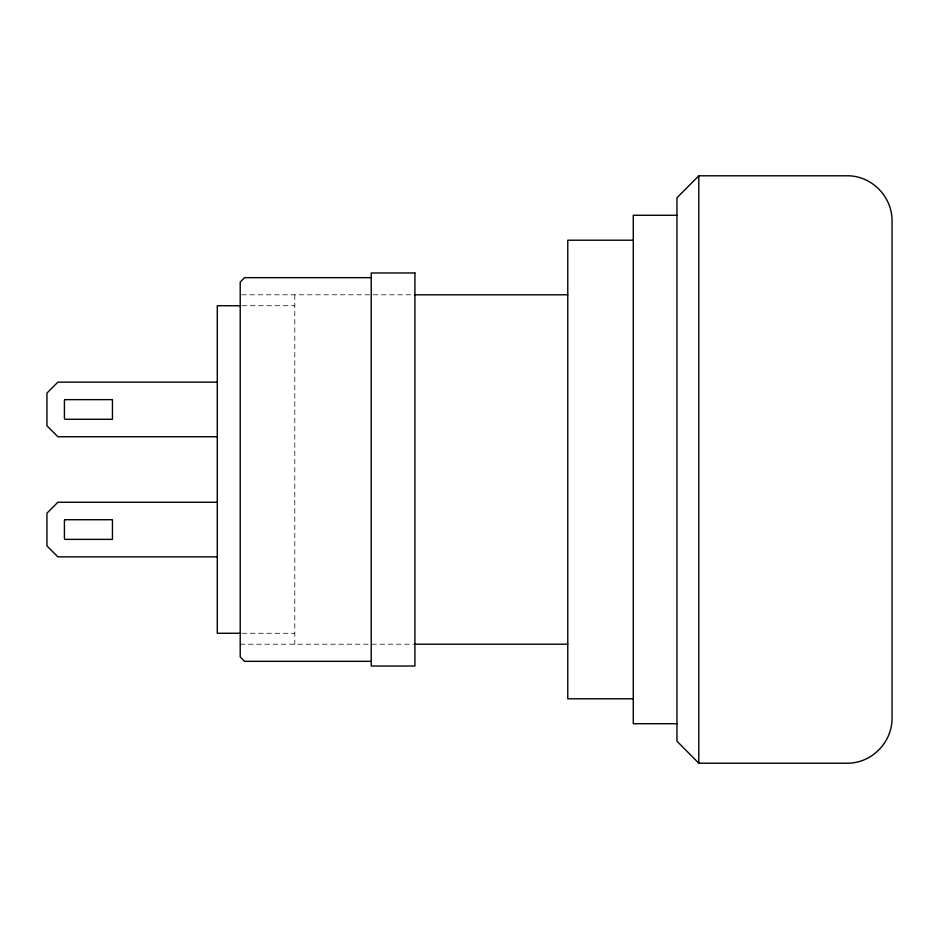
<?xml version="1.0" encoding="UTF-8"?>
<svg xmlns="http://www.w3.org/2000/svg" width="939" height="939" viewBox="0 0 939 939"><rect width="100%" height="100%" fill="white"/><g stroke="black" fill="none" stroke-linecap="round" stroke-linejoin="round"><path stroke-width="0.7" stroke-dasharray="4.7 3.52" d="M241.663 294.799L413.453 294.799M242.145 305.727L294.799 305.727M242.145 633.273L294.799 633.273M240.208 644.201L413.453 644.201M294.799 294.799L294.799 644.201"/><path stroke-width="1.41" d="M698.792 175.793L676.949 197.812L676.949 741.188L698.792 763.207L848.375 763.207C871.967 762.714 891.604 742.679 892.05 719.157L892.05 219.843C891.604 196.321 871.967 176.286 848.375 175.793L698.792 175.793L698.792 763.207M676.949 215.277L633.273 215.277L633.273 723.723L676.949 723.723M633.273 240.208L567.766 240.208L567.766 698.792L633.273 698.792M371.234 277.662L244.574 277.662L240.208 282.076L240.208 656.924L244.574 661.338L371.234 661.338M414.498 294.799L567.766 294.799M240.677 305.727L217.285 305.727L217.285 633.273L240.677 633.273M217.285 382.15L57.866 382.15L46.95 393.065L46.95 425.825L57.866 436.741L217.285 436.741M217.285 502.259L57.866 502.259L46.95 513.175L46.95 545.935L57.866 556.85L217.285 556.85M414.498 644.201L567.766 644.201M65.108 399.627L64.415 400.307L64.415 418.594L65.108 419.275L112.457 419.275L112.457 399.627L65.108 399.627M65.108 519.725L64.415 520.406L64.415 538.693L65.108 539.373L112.457 539.373L112.457 519.725L65.108 519.725M414.909 272.967L371.234 272.967L371.234 666.033L414.909 666.033L414.909 272.967"/></g></svg>
